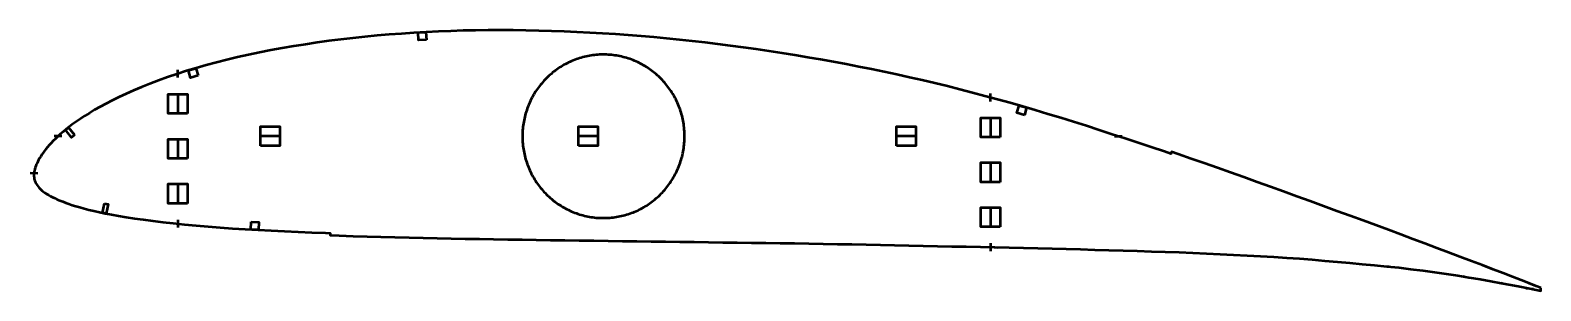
# Model space of a CAD drawing. Header units: metres. Extents: x -3 to 778, y 20 to 155.
import ezdxf

# ---------------------------------------------------------------- set-up
doc = ezdxf.new("R2010")
doc.units = ezdxf.units.M
doc.layers.add('Layer', color=1, linetype='Continuous', lineweight=50)

msp = doc.modelspace()

# ---------------------------------------------------------------- linework, layer by layer
at = {"layer": 'Layer'}
for p, q in [((293.45, 142.2), (293.45, 142.7)), ((73.45, 130.27), (73.45, 134.27)), ((73.45, 122.29), (73.45, 111.29)), ((493.45, 118.02), (493.45, 122.02)), ((493.45, 110.07), (493.45, 99.07)), ((13.51, 100), (9.51, 100)), ((73.45, 99.07), (73.45, 88.07)), ((126.61, 100), (115.61, 100)), ((251.55, 100), (251.05, 100)), ((291, 100), (280, 100)), ((335.36, 100), (335.86, 100)), ((455.39, 100), (444.39, 100)), ((557.48, 100), (561.48, 100)), ((493.45, 86.88), (493.45, 75.88)), ((1.16, 80.72), (-2.83, 81.03)), ((73.45, 75.86), (73.45, 64.86)), ((493.45, 63.7), (493.45, 52.7)), ((73.45, 56.88), (73.45, 52.88)), ((293.45, 57.8), (293.45, 57.3)), ((703.39, 50.07), (703.21, 49.6)), ((493.26, 42.85), (497.25, 42.55)), ((493.45, 44.74), (493.45, 40.74)), ((698.85, 33.24), (698.78, 32.74)), ((740.84, 36), (740.66, 35.53)), ((738.53, 28.02), (738.45, 27.52)), ((758.23, 24.57), (758.15, 24.08)), ((759.53, 28.86), (759.34, 28.4)), ((770.14, 21.55), (774.13, 21.24))]:
    msp.add_line(p, q, dxfattribs=at)
for points in [[(777.83, 21.71), (775.5, 22.65), (771.75, 24.1), (767.7, 25.71), (763.27, 27.43), (758.44, 29.27), (753.25, 31.25), (747.75, 33.36), (742, 35.56), (736.08, 37.81), (730.1, 40.07), (724.07, 42.3), (717.96, 44.61), (711.78, 46.95), (705.5, 49.29), (699.11, 51.65), (692.61, 54.03), (685.98, 56.46), (679.26, 58.92), (672.45, 61.41), (665.6, 63.91), (658.72, 66.42), (651.84, 68.92), (644.97, 71.42), (638.09, 73.9), (631.22, 76.37), (624.36, 78.83), (617.53, 81.26), (610.73, 83.67), (603.94, 86.05), (597.16, 88.41), (590.39, 90.75), (587.04, 91.9), (586.7, 90.9), (583.3, 92.06), (576.57, 94.34), (569.85, 96.59), (563.13, 98.81), (556.41, 101), (549.69, 103.17), (542.99, 105.32), (536.33, 107.42), (529.73, 109.48), (523.16, 111.49), (516.62, 113.45), (510.11, 115.36), (503.6, 117.22), (497.1, 119.03), (490.61, 120.8), (484.13, 122.52), (477.65, 124.18), (471.17, 125.8), (464.68, 127.38), (458.17, 128.91), (451.65, 130.4), (445.11, 131.84), (438.57, 133.25), (432.02, 134.61), (425.46, 135.92), (418.87, 137.19), (412.27, 138.42), (405.64, 139.61), (399, 140.76), (392.36, 141.87), (385.72, 142.94), (379.07, 143.97), (372.43, 144.95), (365.8, 145.89), (359.17, 146.78), (352.54, 147.63), (345.92, 148.43), (339.3, 149.18), (332.68, 149.89), (326.06, 150.55), (319.45, 151.16), (312.84, 151.72), (306.22, 152.23), (299.6, 152.7), (292.98, 153.12), (286.36, 153.49), (279.75, 153.82), (273.14, 154.1), (266.54, 154.33), (259.95, 154.51), (253.37, 154.64), (246.81, 154.72), (240.28, 154.76), (233.79, 154.75), (227.34, 154.68), (220.93, 154.55), (214.54, 154.36), (208.15, 154.1), (201.77, 153.79), (195.41, 153.42), (189.07, 152.99), (182.74, 152.51), (176.44, 151.97), (170.17, 151.37), (163.94, 150.71), (157.74, 149.99), (151.59, 149.22), (145.48, 148.38), (139.43, 147.48), (133.43, 146.52), (127.47, 145.49), (121.55, 144.39), (115.71, 143.26), (109.97, 142.08), (104.35, 140.84), (98.85, 139.54), (93.46, 138.18), (88.17, 136.75), (82.99, 135.26), (77.93, 133.72), (72.99, 132.12), (68.19, 130.48), (63.53, 128.79), (59.04, 127.07), (54.72, 125.34), (50.6, 123.61), (46.69, 121.88), (43, 120.18), (39.54, 118.49), (36.3, 116.82), (33.27, 115.18), (30.44, 113.58), (27.81, 112.02), (25.38, 110.51), (23.12, 109.04), (21.03, 107.62), (19.11, 106.24), (17.33, 104.9), (15.67, 103.59), (14.14, 102.32), (12.72, 101.09), (11.41, 99.9), (10.19, 98.75), (9.06, 97.63), (8.01, 96.53), (7.05, 95.47), (6.15, 94.43), (5.32, 93.42), (4.55, 92.45), (3.85, 91.49), (3.19, 90.54), (2.58, 89.62), (2.03, 88.75), (1.54, 87.89), (1.1, 87.02), (0.69, 86.17), (0.32, 85.37), (0.02, 84.6), (-0.23, 83.82), (-0.44, 83.04), (-0.62, 82.29), (-0.75, 81.56), (-0.84, 80.82), (-0.88, 80.15), (-0.89, 79.48), (-0.83, 78.8), (-0.72, 78.11), (-0.54, 77.42), (-0.3, 76.72), (-0.01, 76.03), (0.35, 75.35), (0.78, 74.68), (1.28, 74.02), (1.84, 73.36), (2.47, 72.71), (3.16, 72.08), (3.91, 71.46), (4.72, 70.85), (5.61, 70.26), (6.56, 69.68), (7.59, 69.11), (8.7, 68.54), (9.89, 67.98), (11.16, 67.41), (12.51, 66.84), (13.96, 66.26), (15.5, 65.68), (17.14, 65.09), (18.91, 64.51), (20.82, 63.92), (22.88, 63.32), (25.1, 62.72), (27.5, 62.09), (30.1, 61.46), (32.91, 60.82), (35.95, 60.17), (39.26, 59.54), (42.87, 58.9), (46.79, 58.26), (51.03, 57.61), (55.59, 56.96), (60.46, 56.33), (65.64, 55.71), (71.13, 55.11), (76.9, 54.53), (82.91, 53.96), (89.08, 53.41), (95.38, 52.89), (101.78, 52.42), (108.3, 52), (114.96, 51.63), (121.75, 51.27), (128.63, 50.94), (135.6, 50.64), (142.67, 50.35), (149.8, 50.08), (152.2, 49.99), (152.16, 48.94), (156.93, 48.76), (164.1, 48.5), (171.27, 48.27), (178.46, 48.06), (185.68, 47.87), (192.94, 47.69), (200.21, 47.52), (207.47, 47.35), (214.72, 47.21), (221.99, 47.08), (229.29, 46.97), (236.63, 46.87), (243.98, 46.76), (251.35, 46.65), (258.73, 46.54), (266.13, 46.44), (273.54, 46.34), (280.96, 46.24), (288.38, 46.14), (295.81, 46.03), (303.23, 45.92), (310.65, 45.81), (318.06, 45.71), (325.48, 45.62), (332.9, 45.52), (340.33, 45.42), (347.75, 45.31), (355.17, 45.2), (362.59, 45.1), (370.01, 45.01), (377.43, 44.91), (384.84, 44.82), (392.24, 44.72), (399.64, 44.61), (407.03, 44.49), (414.42, 44.37), (421.81, 44.25), (429.18, 44.12), (436.55, 43.98), (443.92, 43.82), (451.3, 43.66), (458.7, 43.5), (466.11, 43.33), (473.52, 43.17), (480.92, 43.02), (488.32, 42.86), (495.72, 42.69), (503.12, 42.52), (510.52, 42.34), (517.91, 42.17), (525.29, 42), (532.64, 41.82), (539.98, 41.63), (547.33, 41.43), (554.68, 41.22), (562.02, 41.01), (569.33, 40.8), (576.58, 40.58), (583.79, 40.34), (590.96, 40.08), (598.1, 39.81), (605.17, 39.53), (612.17, 39.21), (619.12, 38.86), (626.06, 38.48), (632.98, 38.07), (639.83, 37.68), (646.56, 37.29), (653.15, 36.82), (659.71, 36.29), (666.28, 35.75), (672.78, 35.23), (679.19, 34.67), (685.57, 34.03), (691.93, 33.4), (698.22, 32.8), (704.43, 32.16), (710.6, 31.42), (716.81, 30.62), (722.99, 29.83), (729.01, 29.03), (734.9, 28.11), (740.75, 27.14), (746.49, 26.16), (752.05, 25.19), (757.33, 24.23), (762.32, 23.29), (767.01, 22.4), (771.37, 21.55), (775.38, 20.75), (777.85, 20.23)], [(335.36, 100), (335.35, 100.89), (335.32, 101.77), (335.28, 102.66), (335.21, 103.54), (335.13, 104.43), (335.03, 105.31), (334.91, 106.18), (334.77, 107.06), (334.61, 107.93), (334.44, 108.8), (334.24, 109.67), (334.03, 110.53), (333.81, 111.38), (333.56, 112.24), (333.29, 113.08), (333.01, 113.92), (332.71, 114.76), (332.4, 115.58), (332.06, 116.4), (331.71, 117.22), (331.34, 118.02), (330.96, 118.82), (330.56, 119.61), (330.14, 120.39), (329.71, 121.16), (329.26, 121.92), (328.79, 122.68), (328.31, 123.42), (327.82, 124.15), (327.3, 124.87), (326.78, 125.58), (326.24, 126.28), (325.68, 126.97), (325.11, 127.65), (324.53, 128.31), (323.93, 128.96), (323.32, 129.6), (322.69, 130.23), (322.06, 130.84), (321.41, 131.44), (320.74, 132.02), (320.07, 132.59), (319.38, 133.15), (318.69, 133.69), (317.98, 134.21), (317.26, 134.73), (316.53, 135.22), (315.79, 135.7), (315.04, 136.17), (314.28, 136.62), (313.51, 137.05), (312.73, 137.46), (311.95, 137.86), (311.15, 138.25), (310.35, 138.61), (309.54, 138.96), (308.72, 139.29), (307.9, 139.61), (307.07, 139.91), (306.24, 140.18), (305.39, 140.45), (304.55, 140.69), (303.7, 140.92), (302.84, 141.12), (301.98, 141.31), (301.12, 141.48), (300.25, 141.64), (299.38, 141.77), (298.5, 141.89), (297.63, 141.99), (296.75, 142.06), (295.87, 142.12), (294.99, 142.17), (294.11, 142.19), (293.23, 142.19), (292.35, 142.18), (291.47, 142.15), (290.59, 142.1), (289.72, 142.03), (288.84, 141.94), (287.97, 141.83), (287.09, 141.71), (286.22, 141.56), (285.36, 141.4), (284.5, 141.22), (283.64, 141.02), (282.78, 140.8), (281.94, 140.57), (281.09, 140.32), (280.25, 140.05), (279.42, 139.76), (278.59, 139.45), (277.77, 139.13), (276.96, 138.79), (276.15, 138.43), (275.36, 138.06), (274.57, 137.67), (273.78, 137.26), (273.01, 136.83), (272.25, 136.39), (271.49, 135.94), (270.75, 135.46), (270.01, 134.98), (269.29, 134.47), (268.57, 133.95), (267.87, 133.42), (267.18, 132.87), (266.5, 132.31), (265.83, 131.73), (265.17, 131.14), (264.53, 130.53), (263.9, 129.91), (263.28, 129.28), (262.68, 128.64), (262.09, 127.98), (261.51, 127.31), (260.95, 126.63), (260.4, 125.94), (259.86, 125.23), (259.35, 124.51), (258.84, 123.79), (258.35, 123.05), (257.88, 122.3), (257.42, 121.54), (256.98, 120.78), (256.55, 120), (256.15, 119.22), (255.75, 118.42), (255.38, 117.62), (255.02, 116.81), (254.67, 115.99), (254.35, 115.17), (254.04, 114.34), (253.75, 113.5), (253.48, 112.66), (253.22, 111.81), (252.99, 110.96), (252.77, 110.1), (252.56, 109.23), (252.38, 108.37), (252.21, 107.5), (252.07, 106.62), (251.94, 105.75), (251.83, 104.87), (251.73, 103.98), (251.66, 103.1), (251.61, 102.22), (251.57, 101.33), (251.55, 100.44), (251.55, 99.56), (251.57, 98.67), (251.61, 97.78), (251.66, 96.9), (251.73, 96.02), (251.83, 95.13), (251.94, 94.25), (252.07, 93.38), (252.21, 92.5), (252.38, 91.63), (252.56, 90.77), (252.77, 89.9), (252.99, 89.04), (253.22, 88.19), (253.48, 87.34), (253.75, 86.5), (254.04, 85.66), (254.35, 84.83), (254.67, 84.01), (255.02, 83.19), (255.38, 82.38), (255.75, 81.58), (256.15, 80.78), (256.55, 80), (256.98, 79.22), (257.42, 78.46), (257.88, 77.7), (258.35, 76.95), (258.84, 76.21), (259.35, 75.49), (259.86, 74.77), (260.4, 74.06), (260.95, 73.37), (261.51, 72.69), (262.09, 72.02), (262.68, 71.36), (263.28, 70.72), (263.9, 70.09), (264.53, 69.47), (265.17, 68.86), (265.83, 68.27), (266.5, 67.69), (267.18, 67.13), (267.87, 66.58), (268.57, 66.05), (269.29, 65.53), (270.01, 65.02), (270.75, 64.54), (271.49, 64.06), (272.25, 63.61), (273.01, 63.17), (273.78, 62.74), (274.57, 62.33), (275.36, 61.94), (276.15, 61.57), (276.96, 61.21), (277.77, 60.87), (278.59, 60.55), (279.42, 60.24), (280.25, 59.95), (281.09, 59.68), (281.94, 59.43), (282.78, 59.2), (283.64, 58.98), (284.5, 58.78), (285.36, 58.6), (286.22, 58.44), (287.09, 58.29), (287.97, 58.17), (288.84, 58.06), (289.72, 57.97), (290.59, 57.9), (291.47, 57.85), (292.35, 57.82), (293.23, 57.81), (294.11, 57.81), (294.99, 57.83), (295.87, 57.88), (296.75, 57.94), (297.63, 58.01), (298.5, 58.11), (299.38, 58.23), (300.25, 58.36), (301.12, 58.52), (301.98, 58.69), (302.84, 58.88), (303.7, 59.08), (304.55, 59.31), (305.39, 59.55), (306.24, 59.82), (307.07, 60.09), (307.9, 60.39), (308.72, 60.71), (309.54, 61.04), (310.35, 61.39), (311.15, 61.75), (311.95, 62.14), (312.73, 62.54), (313.51, 62.95), (314.28, 63.38), (315.04, 63.83), (315.79, 64.3), (316.53, 64.78), (317.26, 65.27), (317.98, 65.79), (318.69, 66.31), (319.38, 66.85), (320.07, 67.41), (320.74, 67.98), (321.41, 68.56), (322.06, 69.16), (322.69, 69.77), (323.32, 70.4), (323.93, 71.04), (324.53, 71.69), (325.11, 72.35), (325.68, 73.03), (326.24, 73.72), (326.78, 74.42), (327.3, 75.13), (327.82, 75.85), (328.31, 76.58), (328.79, 77.32), (329.26, 78.08), (329.71, 78.84), (330.14, 79.61), (330.56, 80.39), (330.96, 81.18), (331.34, 81.98), (331.71, 82.78), (332.06, 83.6), (332.4, 84.42), (332.71, 85.24), (333.01, 86.08), (333.29, 86.92), (333.56, 87.76), (333.81, 88.62), (334.03, 89.47), (334.24, 90.33), (334.44, 91.2), (334.61, 92.07), (334.77, 92.94), (334.91, 93.82), (335.03, 94.69), (335.13, 95.57), (335.21, 96.46), (335.28, 97.34), (335.32, 98.23), (335.35, 99.11), (335.36, 100)]]:
    msp.add_lwpolyline(points, close=True, dxfattribs=at)
for points in [[(201.91, 149.79), (197.91, 149.56), (197.68, 153.55), (201.67, 153.78), (201.91, 149.79)], [(83.91, 131.36), (80.09, 130.19), (78.92, 134.02), (82.74, 135.19), (83.91, 131.36)], [(78.45, 111.79), (68.45, 111.79), (68.45, 121.79), (78.45, 121.79), (78.45, 111.79)], [(498.45, 99.57), (488.45, 99.57), (488.45, 109.57), (498.45, 109.57), (498.45, 99.57)], [(510.95, 110.94), (507.12, 112.06), (508.24, 115.9), (512.08, 114.78), (510.95, 110.94)], [(20.05, 100.67), (18.48, 99.43), (15.37, 103.35), (16.94, 104.59), (20.05, 100.67)], [(116.11, 95), (116.11, 105), (126.11, 105), (126.11, 95), (116.11, 95)], [(280.5, 95), (280.5, 105), (290.5, 105), (290.5, 95), (280.5, 95)], [(444.89, 95), (444.89, 105), (454.89, 105), (454.89, 95), (444.89, 95)], [(78.45, 88.57), (68.45, 88.57), (68.45, 98.57), (78.45, 98.57), (78.45, 88.57)], [(498.45, 76.38), (488.45, 76.38), (488.45, 86.38), (498.45, 86.38), (498.45, 76.38)], [(78.45, 65.36), (68.45, 65.36), (68.45, 75.36), (78.45, 75.36), (78.45, 65.36)], [(35.57, 65.37), (37.52, 64.95), (36.49, 60.06), (34.54, 60.47), (35.57, 65.37)], [(498.45, 53.2), (488.45, 53.2), (488.45, 63.2), (498.45, 63.2), (498.45, 53.2)], [(111.35, 55.84), (115.34, 55.61), (115.11, 51.62), (111.12, 51.84), (111.35, 55.84)]]:
    msp.add_lwpolyline(points, dxfattribs=at)

doc.saveas('drawing.dxf')
